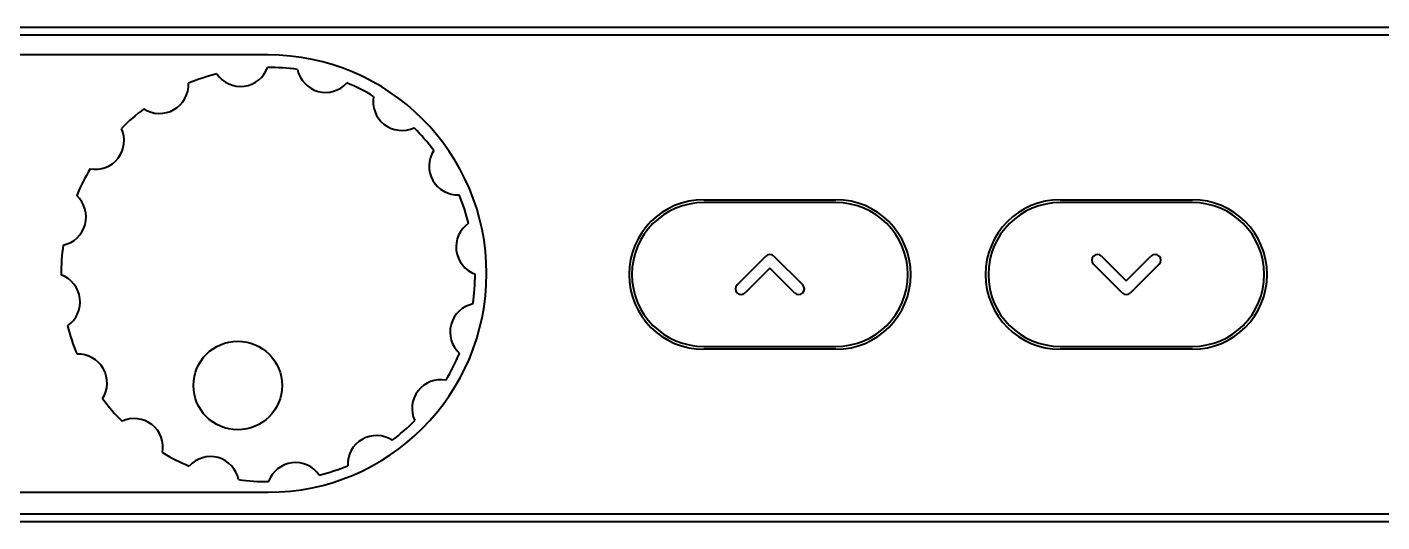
# Model space of a CAD drawing. Header units: inches. Extents: x 6934 to 18973, y 4254 to 7629.
# Drawn here: x 8796.7 to 8914.6, y 5841.2 to 5884.2 of the extents above; entities that cross this region are included whole.
import ezdxf

# ---------------------------------------------------------------- set-up
doc = ezdxf.new("R2010")
doc.units = ezdxf.units.IN
doc.header["$MEASUREMENT"] = 0
doc.layers.add('POWER SUPPLY CASE OUTLINE$0$가시적인 것(ISO)', color=3, linetype='Continuous', lineweight=40, true_color=0x00ff00)

msp = doc.modelspace()

# ---------------------------------------------------------------- linework, layer by layer
at = {"layer": 'POWER SUPPLY CASE OUTLINE$0$가시적인 것(ISO)'}
for p, q in [((8640.786, 5884.244), (9024.786, 5884.244)), ((9022.791, 5883.544), (8642.591, 5883.544)), ((8817.686, 5881.821), (8731.591, 5881.821)), ((8855.578, 5869.244), (8867.078, 5869.244)), ((8886.578, 5869.244), (8898.078, 5869.244)), ((8867.078, 5868.994), (8855.578, 5868.994)), ((8898.078, 5868.994), (8886.578, 5868.994)), ((8858.474, 5861.848), (8860.974, 5864.348)), ((8861.682, 5864.348), (8864.182, 5861.848)), ((8890.182, 5864.348), (8892.328, 5862.201)), ((8892.328, 5862.201), (8894.474, 5864.348)), ((8861.328, 5863.287), (8859.182, 5861.141)), ((8863.474, 5861.141), (8861.328, 5863.287)), ((8891.974, 5861.141), (8889.474, 5863.641)), ((8895.182, 5863.641), (8892.682, 5861.141)), ((8855.578, 5856.494), (8867.078, 5856.494)), ((8867.078, 5856.244), (8855.578, 5856.244)), ((8886.578, 5856.494), (8898.078, 5856.494)), ((8898.078, 5856.244), (8886.578, 5856.244)), ((8731.591, 5843.821), (8817.686, 5843.821)), ((8642.591, 5841.944), (9022.791, 5841.944)), ((9024.786, 5841.244), (8640.786, 5841.244))]:
    msp.add_line(p, q, dxfattribs=at)
msp.add_circle((8815.052, 5853.097), 3.85, dxfattribs=at)
for centre, radius, start, end in [((8817.686, 5862.821), 19, 270, 90), ((8817.686, 5862.744), 18, 104.33171, 112.62488), ((8815.295, 5881.593), 2.5, 214.31016, 340.14643), ((8817.686, 5862.744), 18, 81.83171, 90.12488), ((8822.69, 5881.073), 2.5, 191.81016, 317.64643), ((8808.264, 5879.244), 2.5, 236.81016, 2.64643), ((8817.686, 5862.744), 18, 59.33171, 67.62488), ((8829.324, 5877.763), 2.5, 169.31016, 295.14643), ((8817.686, 5862.744), 18, 126.83171, 135.12488), ((8802.667, 5874.382), 2.5, 259.31016, 25.14643), ((8817.686, 5862.744), 18, 36.83171, 45.12488), ((8834.185, 5872.166), 2.5, 146.81016, 272.64643), ((8817.686, 5862.744), 18, 149.33171, 157.62488), ((8799.357, 5867.749), 2.5, 281.81016, 47.64643), ((8817.686, 5862.744), 18, 14.33171, 22.62488), ((8855.578, 5862.744), 6.5, 90, 270), ((8867.078, 5862.744), 6.5, 270, 90), ((8886.578, 5862.744), 6.5, 90, 270), ((8898.078, 5862.744), 6.5, 270, 90), ((8855.578, 5862.744), 6.25, 90, 270), ((8867.078, 5862.744), 6.25, 270, 90), ((8886.578, 5862.744), 6.25, 90, 270), ((8898.078, 5862.744), 6.25, 270, 90), ((8836.535, 5865.135), 2.5, 124.31016, 250.14643), ((8817.686, 5862.744), 18, 171.83171, 180.12488), ((8861.328, 5863.994), 0.5, 45, 135), ((8889.828, 5863.994), 0.5, 45, 225), ((8894.828, 5863.994), 0.5, 315, 135), ((8798.837, 5860.354), 2.5, 304.31016, 70.14643), ((8817.686, 5862.744), 18, 351.83171, 0.12488), ((8858.828, 5861.494), 0.5, 135, 315), ((8863.828, 5861.494), 0.5, 225, 45), ((8892.328, 5861.494), 0.5, 225, 315), ((8836.015, 5857.74), 2.5, 101.81016, 227.64643), ((8817.686, 5862.744), 18, 194.33171, 202.62488), ((8801.186, 5853.322), 2.5, 326.81016, 92.64643), ((8817.686, 5862.744), 18, 329.33171, 337.62488), ((8832.704, 5851.106), 2.5, 79.31016, 205.14643), ((8817.686, 5862.744), 18, 216.83171, 225.12488), ((8806.048, 5847.726), 2.5, 349.31016, 115.14643), ((8817.686, 5862.744), 18, 306.83171, 315.12488), ((8827.108, 5846.245), 2.5, 56.81016, 182.64643), ((8817.686, 5862.744), 18, 239.33171, 247.62488), ((8812.681, 5844.415), 2.5, 11.81016, 137.64643), ((8820.076, 5843.895), 2.5, 34.31016, 160.14643), ((8817.686, 5862.744), 18, 284.33171, 292.62488), ((8817.686, 5862.744), 18, 261.83171, 270.12488)]:
    msp.add_arc(centre, radius, start, end, dxfattribs=at)

doc.saveas('drawing.dxf')
